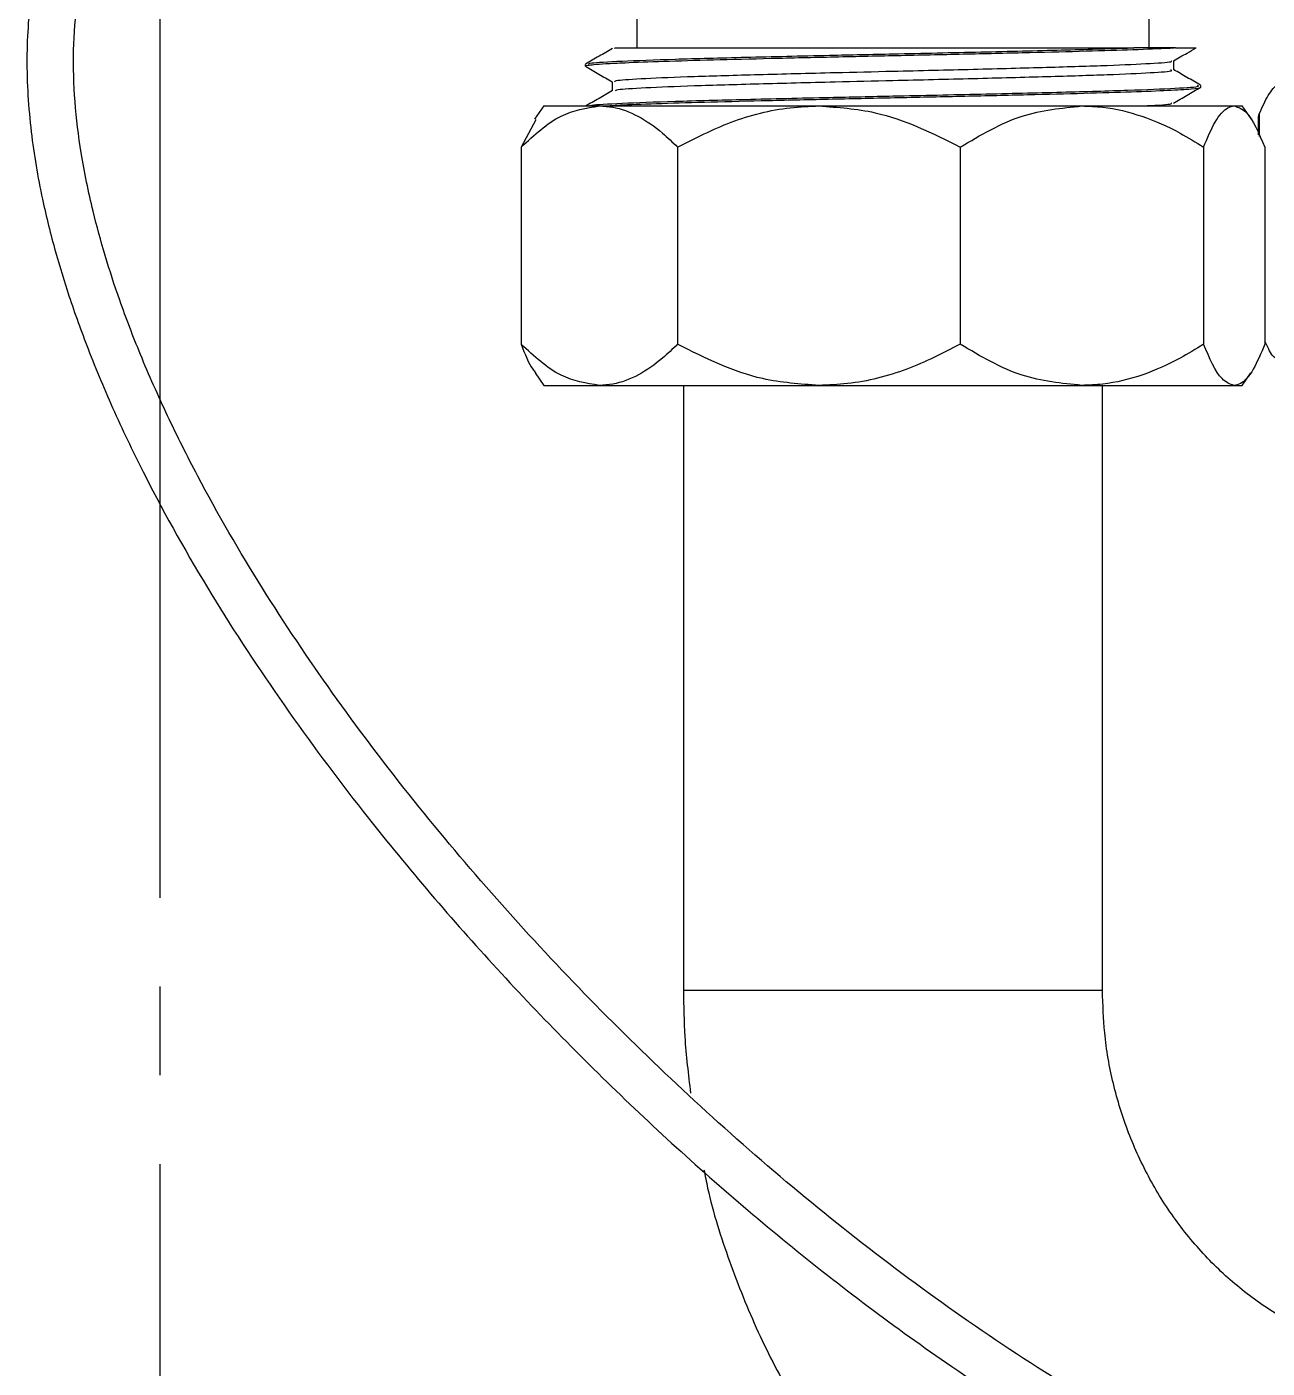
# Model space of a CAD drawing. Extents: x 75 to 2075, y 25 to 1460.
# Drawn here: x 930.8 to 1019.7, y 648.3 to 744.3 of the extents above; entities that cross this region are included whole.
import ezdxf

# ---------------------------------------------------------------- set-up
doc = ezdxf.new("R2010")
doc.units = 0
doc.header["$LTSCALE"] = 5
doc.linetypes.add('SLD-KATı', pattern=[0])
doc.linetypes.add('SLD-MERKEZ', pattern=[19.05, 15.24, -1.27, 1.27, -1.27])
doc.layers.get('0').update_dxf_attribs({"linetype": 'CONTINUOUS'})

msp = doc.modelspace()

# ---------------------------------------------------------------- linework, layer by layer
at = {"color": 7, "linetype": 'SLD-MERKEZ'}
msp.add_line((940.372, 1043.901), (940.372, 444.835), dxfattribs=at)
at = {"color": 7, "linetype": 'SLD-KATı'}
for p, q in [((974.539, 746.979), (974.539, 742.813)), ((1011.205, 742.813), (1011.205, 746.979)), ((972.922, 742.762), (972.987, 742.813)), ((1013.013, 742.813), (1010.121, 742.813)), ((1013.109, 742.813), (1013.015, 742.813)), ((970.838, 741.625), (970.838, 741.505)), ((1012.973, 741.233), (1012.973, 741.884)), ((972.771, 740.386), (972.771, 739.735)), ((1014.906, 739.994), (1014.906, 740.117)), ((967.872, 738.646), (967.213, 737.704)), ((967.872, 738.646), (971.847, 738.646)), ((971.847, 738.646), (987.569, 738.646)), ((987.569, 738.646), (1006.397, 738.646)), ((1006.397, 738.646), (1017.303, 738.646)), ((1017.303, 738.646), (1017.872, 738.646)), ((1018.531, 737.704), (1017.872, 738.646)), ((967.291, 737.65), (966.244, 735.704)), ((1019.03, 737.861), (1019.03, 736.576)), ((966.244, 735.704), (966.244, 721.589)), ((977.449, 735.704), (977.449, 721.589)), ((997.688, 735.704), (997.688, 721.589)), ((1015.106, 735.704), (1015.106, 721.589)), ((1019.5, 735.704), (1019.5, 721.589)), ((967.247, 719.539), (967.872, 718.646)), ((1017.872, 718.646), (1018.497, 719.539)), ((967.872, 718.646), (971.847, 718.646)), ((971.847, 718.646), (987.569, 718.646)), ((977.872, 718.646), (977.872, 675.313)), ((987.569, 718.646), (1006.397, 718.646)), ((1006.397, 718.646), (1017.303, 718.646)), ((1007.872, 675.313), (1007.872, 718.646)), ((1017.303, 718.646), (1017.872, 718.646))]:
    msp.add_line(p, q, dxfattribs=at)
at = {"color": 8, "linetype": 'SLD-KATı'}
for p, q in [((1019.095, 738.081), (1019.095, 736.455)), ((992.872, 675.313), (977.872, 675.313)), ((1007.872, 675.313), (992.872, 675.313))]:
    msp.add_line(p, q, dxfattribs=at)
at = {"color": 7, "linetype": 'SLD-KATı'}
for points, knots in [([(945.039, 766.996), (945.021, 766.988), (943.706, 766.412), (941.532, 764.709), (938.632, 762.276), (936.496, 759.799), (934.877, 757.454), (933.51, 754.937), (932.131, 751.512), (931.104, 747.12), (930.742, 741.984), (931.063, 736.899), (931.849, 732.29), (932.823, 728.387), (933.919, 724.819), (935.299, 720.995), (937.106, 716.695), (939.953, 710.772), (943.928, 703.721), (949.192, 695.718), (955.809, 686.827), (964.081, 677.099), (974.228, 666.767), (985.174, 657.107), (995.626, 649.222), (1005.334, 642.986), (1014.072, 638.209), (1022.481, 634.521), (1030.405, 631.956), (1036.609, 630.638), (1042.156, 630.086), (1046.854, 629.976), (1050.201, 630.589), (1051.779, 630.878)], [0, 0, 0, 0, 0.000247, 0.018809, 0.037039, 0.052403, 0.064866, 0.078004, 0.09419, 0.119589, 0.145782, 0.172609, 0.197572, 0.217369, 0.234118, 0.254624, 0.279344, 0.304947, 0.353972, 0.400867, 0.447785, 0.518172, 0.588533, 0.658887, 0.729241, 0.776176, 0.822944, 0.869703, 0.904254, 0.937804, 0.955837, 0.979174, 1, 1, 1, 1]), ([(1059.041, 636.808), (1057.921, 636.265), (1055.76, 635.218), (1051.507, 633.984), (1046.722, 633.346), (1041.838, 633.437), (1036.603, 634.031), (1030.696, 635.337), (1023.106, 637.87), (1015.059, 641.453), (1006.689, 646.067), (996.062, 652.929), (983.674, 662.57), (970.141, 675.36), (959.994, 686.884), (952.672, 696.581), (947.577, 704.177), (943.712, 710.836), (940.893, 716.454), (939.028, 720.656), (937.556, 724.497), (936.436, 727.919), (935.477, 731.433), (934.475, 736.317), (933.947, 742.558), (934.683, 748.438), (936.095, 752.556), (937.304, 755.003), (938.701, 757.185), (940.535, 759.408), (942.628, 761.422), (944.297, 762.523), (944.942, 762.948)], [0, 0, 0, 0, 0.015992, 0.030864, 0.057549, 0.079674, 0.096727, 0.129596, 0.16332, 0.208877, 0.254375, 0.30002, 0.391194, 0.482389, 0.573577, 0.619164, 0.664751, 0.71184, 0.736481, 0.761313, 0.782836, 0.80035, 0.81752, 0.840014, 0.879078, 0.91671, 0.933482, 0.947056, 0.958619, 0.9725, 0.989386, 1, 1, 1, 1]), ([(972.79, 742.763), (972.467, 742.576), (971.822, 742.204), (971.177, 741.831), (970.855, 741.645)], [0, 0, 0, 0, 0.499975, 1, 1, 1, 1]), ([(970.888, 741.505), (970.903, 741.526), (970.928, 741.563), (971.456, 741.621), (972.286, 741.681), (973.844, 741.759), (976.337, 741.851), (979.909, 741.956), (984.083, 742.06), (988.67, 742.166), (993.46, 742.272), (998.226, 742.377), (1002.741, 742.481), (1006.794, 742.586), (1010.187, 742.689), (1012.093, 742.765), (1012.885, 742.806), (1013.013, 742.813)], [0, 0, 0, 0, 0.048217, 0.086975, 0.135598, 0.18887, 0.268535, 0.348014, 0.427305, 0.506812, 0.586452, 0.666091, 0.745731, 0.82537, 0.905009, 0.984648, 1, 1, 1, 1]), ([(971.083, 741.645), (971.102, 741.672), (971.154, 741.746), (973.265, 741.86), (977.035, 742.004), (982.219, 742.138), (987.695, 742.268), (993.466, 742.392), (999.252, 742.518), (1005.084, 742.659), (1008.497, 742.754), (1009.973, 742.806), (1010.121, 742.811)], [0, 0, 0, 0, 0.068508, 0.186769, 0.306566, 0.424788, 0.544544, 0.629976, 0.748921, 0.868292, 0.986823, 1, 1, 1, 1]), ([(972.987, 742.813), (973.254, 742.813), (973.719, 742.813), (975.355, 742.813), (977.271, 742.813), (979.667, 742.813), (982.443, 742.813), (985.539, 742.813), (988.88, 742.813), (992.378, 742.813), (995.944, 742.813), (999.459, 742.813), (1002.847, 742.813), (1005.984, 742.813), (1008.401, 742.813), (1009.666, 742.813), (1010.118, 742.813)], [0, 0, 0, 0, 0.095467, 0.16601, 0.236553, 0.307081, 0.377619, 0.448683, 0.519748, 0.592069, 0.664403, 0.737469, 0.810536, 0.884651, 0.958779, 1, 1, 1, 1]), ([(1012.956, 741.875), (1013.281, 742.063), (1013.82, 742.374), (1014.359, 742.686), (1014.574, 742.809)], [0, 0, 0, 0, 0.602639, 1, 1, 1, 1]), ([(1013.109, 742.813), (1013.579, 742.813), (1014.425, 742.813), (1014.527, 742.813), (1014.572, 742.813)], [0, 0, 0, 0, 0.555673, 1, 1, 1, 1]), ([(970.843, 741.49), (971.168, 741.302), (971.811, 740.931), (972.453, 740.56), (972.771, 740.376)], [0, 0, 0, 0, 0.5054678, 1, 1, 1, 1]), ([(972.946, 740.386), (972.959, 740.42), (972.991, 740.5), (974.975, 740.621), (978.427, 740.765), (983.153, 740.899), (988.149, 741.029), (993.414, 741.153), (998.692, 741.279), (1004.011, 741.42), (1008.449, 741.555), (1011.456, 741.698), (1012.931, 741.8), (1012.809, 741.861), (1012.781, 741.875)], [0, 0, 0, 0, 0.0666487, 0.1593232, 0.2532014, 0.3458454, 0.4396914, 0.5066393, 0.5998496, 0.6933946, 0.7862802, 0.8800461, 0.972741, 1, 1, 1, 1]), ([(972.998, 739.746), (973.016, 739.772), (973.065, 739.846), (974.986, 739.96), (978.424, 740.104), (983.154, 740.238), (988.149, 740.368), (993.414, 740.491), (998.692, 740.617), (1004.013, 740.758), (1008.444, 740.894), (1011.472, 741.037), (1012.975, 741.145), (1012.813, 741.213), (1012.764, 741.233)], [0, 0, 0, 0, 0.052742, 0.145493, 0.239448, 0.332168, 0.426092, 0.493095, 0.586382, 0.680004, 0.772966, 0.866809, 0.95958, 1, 1, 1, 1]), ([(1014.889, 740.136), (1014.566, 740.323), (1013.928, 740.692), (1013.289, 741.061), (1012.973, 741.243)], [0, 0, 0, 0, 0.504926, 1, 1, 1, 1]), ([(972.79, 739.746), (972.467, 739.56), (971.822, 739.187), (971.177, 738.814), (970.855, 738.628)], [0, 0, 0, 0, 0.499986, 1, 1, 1, 1]), ([(971.083, 738.628), (971.102, 738.655), (971.154, 738.729), (973.265, 738.844), (977.035, 738.988), (982.219, 739.121), (987.695, 739.252), (993.466, 739.375), (999.251, 739.501), (1005.084, 739.642), (1009.942, 739.778), (1013.261, 739.921), (1014.908, 740.029), (1014.731, 740.096), (1014.678, 740.117)], [0, 0, 0, 0, 0.053679, 0.146342, 0.240208, 0.332841, 0.426675, 0.493615, 0.586814, 0.680347, 0.773221, 0.866975, 0.959659, 1, 1, 1, 1]), ([(972.108, 738.646), (972.553, 738.674), (973.552, 738.737), (976.216, 738.835), (979.74, 738.939), (983.908, 739.044), (988.489, 739.148), (993.278, 739.252), (998.047, 739.356), (1002.573, 739.46), (1006.645, 739.564), (1010.069, 739.668), (1012.701, 739.771), (1014.348, 739.875), (1014.959, 739.949), (1014.879, 739.989), (1014.868, 739.994)], [0, 0, 0, 0, 0.061856, 0.1390198, 0.2161837, 0.2933476, 0.3705115, 0.4476752, 0.5248391, 0.6020027, 0.6791663, 0.7563301, 0.8334936, 0.910657, 0.9878205, 1, 1, 1, 1]), ([(1012.958, 738.86), (1013.283, 739.047), (1013.933, 739.423), (1014.583, 739.798), (1014.908, 739.986)], [0, 0, 0, 0, 0.499994, 1, 1, 1, 1]), ([(1019.095, 738.081), (1019.309, 738.558), (1019.743, 739.524), (1020.345, 740.216), (1020.722, 740.287), (1020.86, 740.313)], [0, 0, 0, 0, 0.38241, 0.774653, 1, 1, 1, 1]), ([(966.244, 735.704), (967.178, 736.565), (968.948, 738.197), (970.916, 738.502), (971.847, 738.646)], [0, 0, 0, 0, 0.527507, 1, 1, 1, 1]), ([(971.847, 738.646), (972.168, 738.628), (973.099, 738.575), (974.634, 737.985), (976.177, 736.928), (977.091, 736.048), (977.449, 735.704)], [0, 0, 0, 0, 0.1638323, 0.474629, 0.7943883, 1, 1, 1, 1]), ([(977.449, 735.704), (978.708, 736.344), (981.268, 737.647), (984.749, 738.538), (986.885, 738.62), (987.569, 738.646)], [0, 0, 0, 0, 0.3967491, 0.8067522, 1, 1, 1, 1]), ([(987.569, 738.646), (988.924, 738.552), (992.477, 738.306), (995.697, 736.698), (997.688, 735.704)], [0, 0, 0, 0, 0.381419, 1, 1, 1, 1]), ([(997.688, 735.704), (999.14, 736.565), (1001.891, 738.197), (1004.951, 738.502), (1006.397, 738.646)], [0, 0, 0, 0, 0.527508, 1, 1, 1, 1]), ([(1006.397, 738.646), (1006.897, 738.628), (1008.344, 738.575), (1010.731, 737.985), (1013.129, 736.928), (1014.55, 736.048), (1015.106, 735.704)], [0, 0, 0, 0, 0.1638322, 0.4746294, 0.7943888, 1, 1, 1, 1]), ([(1010.529, 738.646), (1010.789, 738.658), (1012.102, 738.716), (1012.919, 738.784), (1012.806, 738.845), (1012.78, 738.86)], [0, 0, 0, 0, 0.159869, 0.804262, 1, 1, 1, 1]), ([(1015.106, 735.704), (1015.379, 736.344), (1015.935, 737.647), (1016.691, 738.538), (1017.154, 738.62), (1017.303, 738.646)], [0, 0, 0, 0, 0.396748, 0.806752, 1, 1, 1, 1]), ([(1017.303, 738.646), (1017.597, 738.552), (1018.369, 738.306), (1019.067, 736.698), (1019.5, 735.704)], [0, 0, 0, 0, 0.381418, 1, 1, 1, 1]), ([(1019.046, 737.861), (1019.041, 737.873), (1019.027, 737.911), (1019.068, 738.013), (1019.095, 738.081)], [0, 0, 0, 0, 0.323639, 1, 1, 1, 1]), ([(971.847, 718.646), (970.916, 718.79), (968.948, 719.095), (967.178, 720.728), (966.244, 721.589)], [0, 0, 0, 0, 0.472493, 1, 1, 1, 1]), ([(966.244, 721.589), (966.514, 720.891), (966.849, 720.026), (967.218, 719.643), (967.289, 719.569)], [0, 0, 0, 0, 0.807395, 1, 1, 1, 1]), ([(977.449, 721.589), (977.091, 721.244), (976.192, 720.378), (974.65, 719.317), (973.115, 718.718), (972.168, 718.664), (971.847, 718.646)], [0, 0, 0, 0, 0.205613, 0.517012, 0.836166, 1, 1, 1, 1]), ([(987.569, 718.646), (986.213, 718.74), (982.66, 718.986), (979.44, 720.594), (977.449, 721.589)], [0, 0, 0, 0, 0.38142, 1, 1, 1, 1]), ([(997.688, 721.589), (996.429, 720.948), (993.869, 719.646), (990.388, 718.754), (988.253, 718.672), (987.569, 718.646)], [0, 0, 0, 0, 0.396745, 0.806751, 1, 1, 1, 1]), ([(1006.397, 718.646), (1004.951, 718.79), (1001.891, 719.095), (999.14, 720.728), (997.688, 721.589)], [0, 0, 0, 0, 0.472492, 1, 1, 1, 1]), ([(1015.106, 721.589), (1014.55, 721.244), (1013.152, 720.378), (1010.756, 719.317), (1008.369, 718.718), (1006.897, 718.664), (1006.397, 718.646)], [0, 0, 0, 0, 0.205613, 0.517012, 0.836166, 1, 1, 1, 1]), ([(1017.303, 718.646), (1017.009, 718.74), (1016.237, 718.986), (1015.538, 720.594), (1015.106, 721.589)], [0, 0, 0, 0, 0.38142, 1, 1, 1, 1]), ([(1019.5, 721.589), (1019.226, 720.948), (1018.671, 719.646), (1017.915, 718.754), (1017.451, 718.672), (1017.303, 718.646)], [0, 0, 0, 0, 0.3967449, 0.8067519, 1, 1, 1, 1]), ([(1020.86, 720.313), (1020.586, 720.383), (1020.116, 720.505), (1019.681, 721.42), (1019.5, 721.804)], [0, 0, 0, 0, 0.581099, 1, 1, 1, 1]), ([(977.872, 675.313), (977.884, 674.21), (977.912, 671.754), (978.215, 669.317), (978.382, 667.974)], [0, 0, 0, 0, 0.448832, 1, 1, 1, 1]), ([(1032.585, 648.646), (1032.113, 648.655), (1030.486, 648.686), (1027.716, 649.084), (1024.357, 650.076), (1021.16, 651.574), (1018.19, 653.537), (1015.509, 655.925), (1013.168, 658.687), (1011.211, 661.767), (1009.67, 665.104), (1008.584, 668.633), (1007.972, 672.063), (1007.903, 674.306), (1007.872, 675.313)], [0, 0, 0, 0, 0.037434, 0.129082, 0.220614, 0.311643, 0.401956, 0.491468, 0.580194, 0.668222, 0.755668, 0.84266, 0.929318, 1, 1, 1, 1]), ([(979.338, 662.496), (979.422, 662.057), (979.848, 659.823), (981.113, 655.914), (983.135, 650.836), (985.662, 645.996), (988.619, 641.429), (991.992, 637.182), (995.745, 633.293), (999.842, 629.799), (1004.245, 626.734), (1008.911, 624.125), (1013.796, 621.997), (1018.852, 620.367), (1024.034, 619.258), (1028.632, 618.72), (1031.489, 618.666), (1032.585, 618.646)], [0, 0, 0, 0, 0.0177507, 0.0902814, 0.1627903, 0.2352618, 0.307679, 0.3800285, 0.4522955, 0.5244687, 0.5965413, 0.6685085, 0.7403714, 0.8121351, 0.8838101, 0.9554117, 1, 1, 1, 1])]:
    msp.add_open_spline(points, degree=3, knots=knots, dxfattribs=at)

doc.saveas('drawing.dxf')
